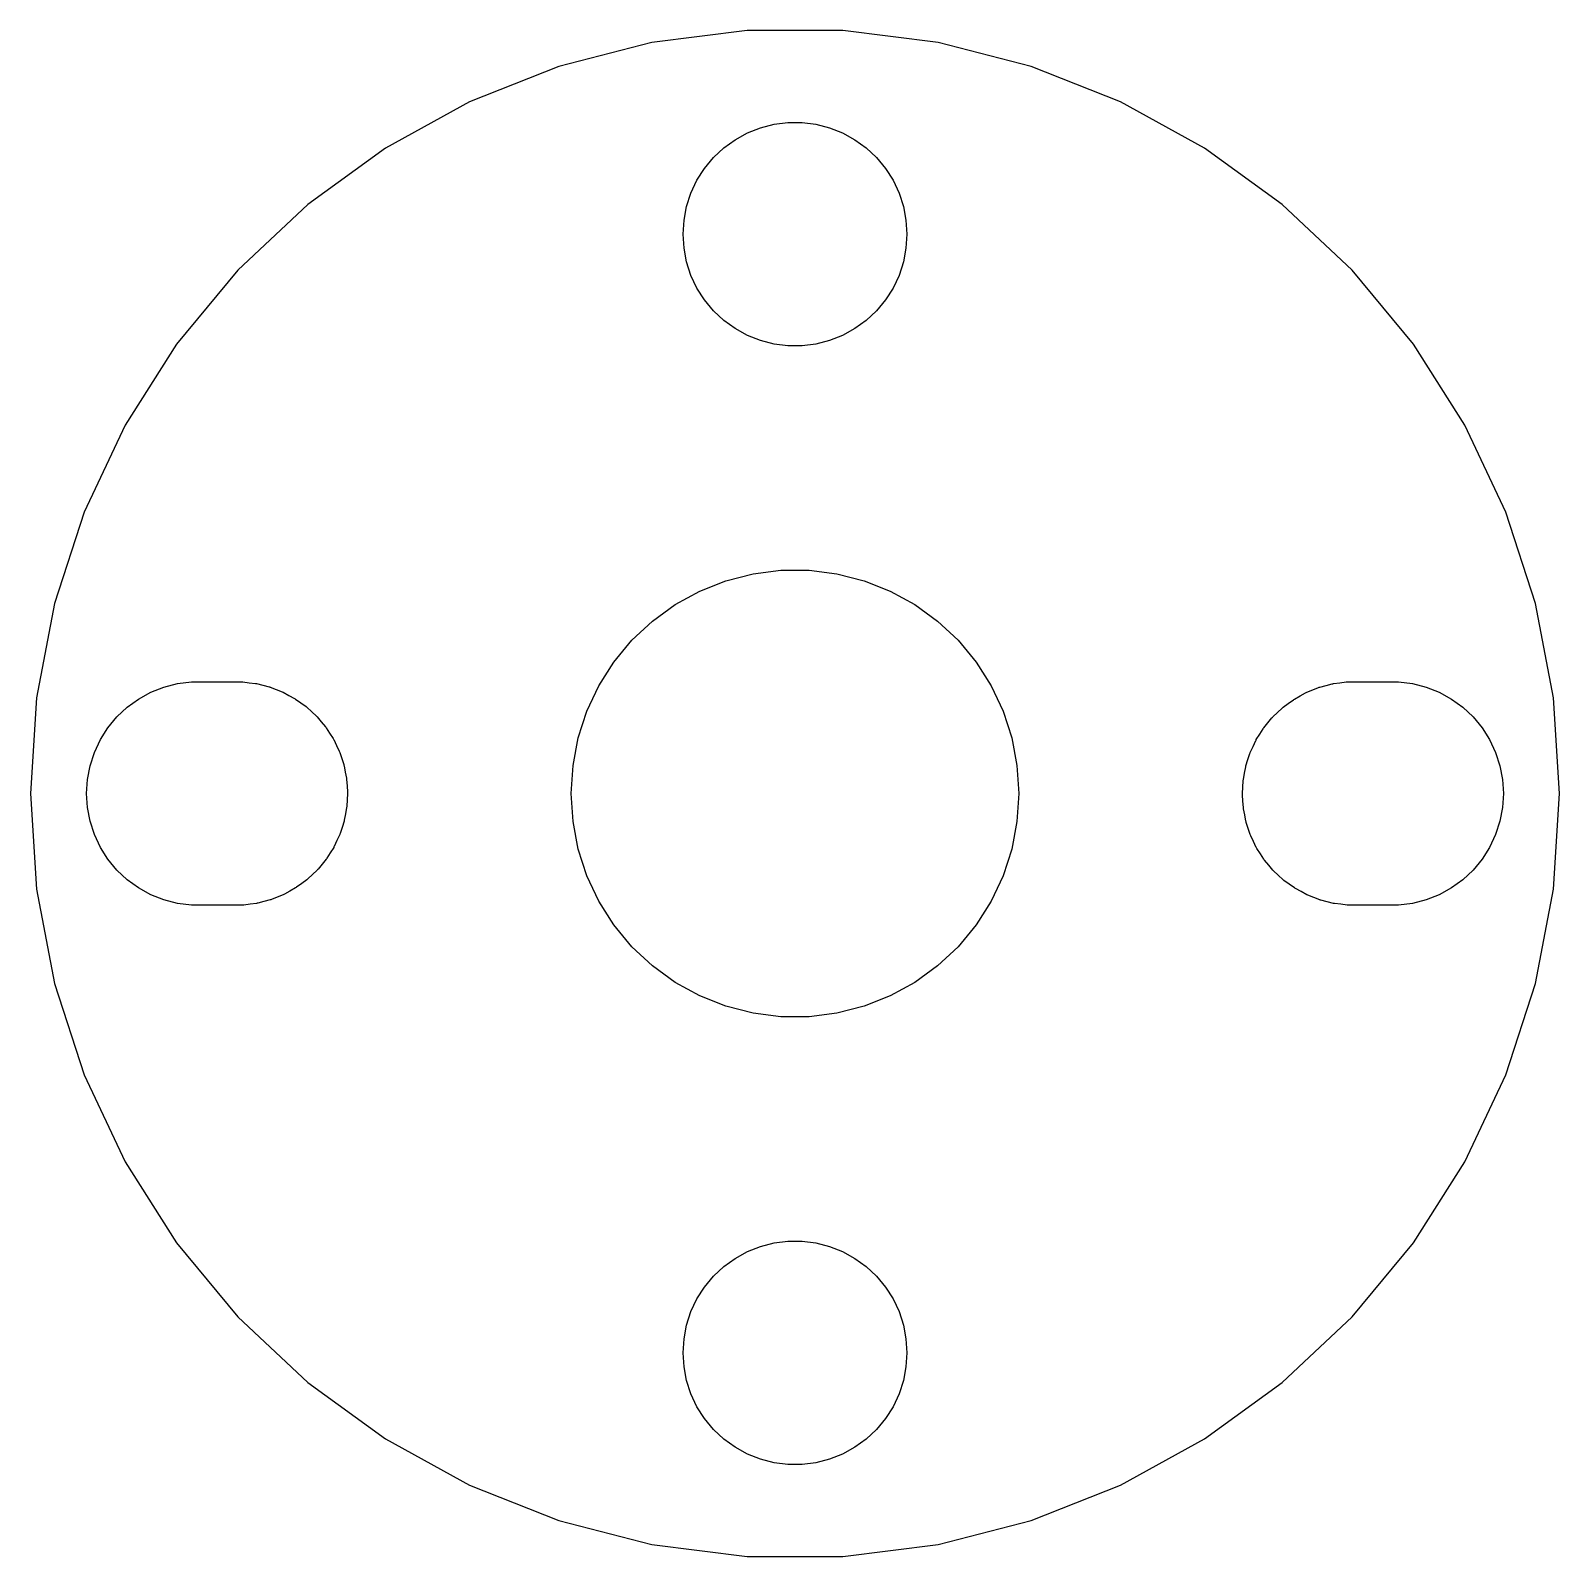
# Model space of a CAD drawing. Header units: metres. Extents: x -10 to 10, y -10 to 340.
# Drawn here: x -10.25 to 10.25, y 209.77 to 230.23 of the extents above; entities that cross this region are included whole.
import ezdxf

# ---------------------------------------------------------------- set-up
doc = ezdxf.new("R2010")
doc.units = ezdxf.units.M

msp = doc.modelspace()

# ---------------------------------------------------------------- linework, layer by layer
for p, q in [((-0.6436, 230.23), (-1.92065, 230.068)), ((0.6436, 230.23), (-0.6436, 230.23)), ((1.92065, 230.068), (0.6436, 230.23)), ((-1.92065, 230.068), (-3.16742, 229.748)), ((3.16742, 229.748), (1.92065, 230.068)), ((-3.16742, 229.748), (-4.36423, 229.274)), ((4.36423, 229.274), (3.16742, 229.748)), ((-4.36423, 229.274), (-5.49222, 228.654)), ((5.49222, 228.654), (4.36423, 229.274)), ((-0.281067, 228.973), (-0.094177, 228.997)), ((-0.094177, 228.997), (0.094177, 228.997)), ((0.094177, 228.997), (0.281067, 228.973)), ((-0.803726, 228.766), (-0.638657, 228.857)), ((-0.638657, 228.857), (-0.463516, 228.927)), ((-0.463516, 228.927), (-0.281067, 228.973)), ((0.281067, 228.973), (0.463516, 228.927)), ((0.463516, 228.927), (0.638657, 228.857)), ((0.638657, 228.857), (0.803726, 228.766)), ((-5.49222, 228.654), (-6.53358, 227.898)), ((-1.09344, 228.527), (-0.956131, 228.656)), ((-0.956131, 228.656), (-0.803726, 228.766)), ((0.803726, 228.766), (0.956131, 228.656)), ((0.956131, 228.656), (1.09344, 228.527)), ((6.53358, 227.898), (5.49222, 228.654)), ((-1.31445, 228.223), (-1.21352, 228.382)), ((-1.21352, 228.382), (-1.09344, 228.527)), ((1.09344, 228.527), (1.21352, 228.382)), ((1.21352, 228.382), (1.31445, 228.223)), ((-1.39465, 228.052), (-1.31445, 228.223)), ((1.31445, 228.223), (1.39465, 228.052)), ((-1.45287, 227.873), (-1.39465, 228.052)), ((1.39465, 228.052), (1.45287, 227.873)), ((-6.53358, 227.898), (-7.47192, 227.017)), ((-1.48816, 227.688), (-1.45287, 227.873)), ((1.45287, 227.873), (1.48816, 227.688)), ((7.47192, 227.017), (6.53358, 227.898)), ((-1.5, 227.5), (-1.48816, 227.688)), ((1.48816, 227.688), (1.5, 227.5)), ((-1.48816, 227.312), (-1.5, 227.5)), ((1.5, 227.5), (1.48816, 227.312)), ((-1.45287, 227.127), (-1.48816, 227.312)), ((1.48816, 227.312), (1.45287, 227.127)), ((-7.47192, 227.017), (-8.29242, 226.025)), ((-1.39465, 226.948), (-1.45287, 227.127)), ((-1.31445, 226.777), (-1.39465, 226.948)), ((1.39465, 226.948), (1.31445, 226.777)), ((1.45287, 227.127), (1.39465, 226.948)), ((8.29242, 226.025), (7.47192, 227.017)), ((-1.21352, 226.618), (-1.31445, 226.777)), ((1.31445, 226.777), (1.21352, 226.618)), ((-1.09344, 226.473), (-1.21352, 226.618)), ((1.21352, 226.618), (1.09344, 226.473)), ((-0.956131, 226.344), (-1.09344, 226.473)), ((-0.803726, 226.234), (-0.956131, 226.344)), ((0.956131, 226.344), (0.803726, 226.234)), ((1.09344, 226.473), (0.956131, 226.344)), ((-0.638657, 226.143), (-0.803726, 226.234)), ((-0.463516, 226.073), (-0.638657, 226.143)), ((0.638657, 226.143), (0.463516, 226.073)), ((0.803726, 226.234), (0.638657, 226.143)), ((-8.29242, 226.025), (-8.98213, 224.938)), ((-0.281067, 226.027), (-0.463516, 226.073)), ((-0.094177, 226.003), (-0.281067, 226.027)), ((0.094177, 226.003), (-0.094177, 226.003)), ((0.281067, 226.027), (0.094177, 226.003)), ((0.463516, 226.073), (0.281067, 226.027)), ((8.98213, 224.938), (8.29242, 226.025)), ((-8.98213, 224.938), (-9.5302, 223.773)), ((9.5302, 223.773), (8.98213, 224.938)), ((-9.5302, 223.773), (-9.92796, 222.549)), ((9.92796, 222.549), (9.5302, 223.773)), ((-1.27733, 222.714), (-0.927048, 222.853)), ((-0.927048, 222.853), (-0.562134, 222.947)), ((-0.562134, 222.947), (-0.18837, 222.994)), ((-0.18837, 222.994), (0.18837, 222.994)), ((0.18837, 222.994), (0.562134, 222.947)), ((0.562134, 222.947), (0.927048, 222.853)), ((0.927048, 222.853), (1.27733, 222.714)), ((-1.60747, 222.533), (-1.27733, 222.714)), ((1.27733, 222.714), (1.60747, 222.533)), ((-9.92796, 222.549), (-10.1692, 221.285)), ((-1.91226, 222.312), (-1.60747, 222.533)), ((1.60747, 222.533), (1.91226, 222.312)), ((10.1692, 221.285), (9.92796, 222.549)), ((-2.1869, 222.054), (-1.91226, 222.312)), ((1.91226, 222.312), (2.1869, 222.054)), ((-2.42705, 221.763), (-2.1869, 222.054)), ((2.1869, 222.054), (2.42705, 221.763)), ((-2.62891, 221.445), (-2.42705, 221.763)), ((2.42705, 221.763), (2.62891, 221.445)), ((-8.63866, 221.357), (-8.46352, 221.427)), ((-8.46352, 221.427), (-8.28107, 221.473)), ((-8.28107, 221.473), (-8.09418, 221.497)), ((-8.09418, 221.497), (-7.50784, 221.497)), ((-7.50784, 221.497), (-7.42149, 221.498)), ((-7.42149, 221.498), (-7.41368, 221.497)), ((-7.41368, 221.497), (-7.40581, 221.497)), ((-7.40581, 221.497), (-7.32011, 221.486)), ((-7.32011, 221.486), (-7.23436, 221.476)), ((-7.23436, 221.476), (-7.22673, 221.474)), ((-7.22673, 221.474), (-7.21892, 221.473)), ((-7.21892, 221.473), (-7.13528, 221.452)), ((-7.13528, 221.452), (-7.05144, 221.431)), ((-7.05144, 221.431), (-7.04408, 221.429)), ((-7.04408, 221.429), (-7.03647, 221.427)), ((-7.03647, 221.427), (-6.95621, 221.395)), ((-2.78932, 221.104), (-2.62891, 221.445)), ((2.62891, 221.445), (2.78932, 221.104)), ((6.9416, 221.389), (7.02156, 221.422)), ((7.02156, 221.422), (7.02914, 221.424)), ((7.02914, 221.424), (7.03647, 221.427)), ((7.03647, 221.427), (7.1201, 221.448)), ((7.1201, 221.448), (7.20351, 221.47)), ((7.20351, 221.47), (7.2113, 221.471)), ((7.2113, 221.471), (7.21892, 221.473)), ((7.21892, 221.473), (7.30457, 221.484)), ((7.30457, 221.484), (7.39014, 221.496)), ((7.39014, 221.496), (7.39801, 221.496)), ((7.39801, 221.496), (7.40581, 221.497)), ((7.40581, 221.497), (7.49214, 221.497)), ((7.49214, 221.497), (7.57849, 221.498)), ((7.57849, 221.498), (7.5863, 221.497)), ((7.5863, 221.497), (8.09418, 221.497)), ((8.09418, 221.497), (8.28107, 221.473)), ((8.28107, 221.473), (8.46352, 221.427)), ((8.46352, 221.427), (8.63866, 221.357)), ((-10.1692, 221.285), (-10.25, 220)), ((-8.95613, 221.156), (-8.80373, 221.266)), ((-8.80373, 221.266), (-8.63866, 221.357)), ((-6.95621, 221.395), (-6.87556, 221.364)), ((-6.87556, 221.364), (-6.86864, 221.36)), ((-6.86864, 221.36), (-6.86133, 221.357)), ((-6.86133, 221.357), (-6.78569, 221.316)), ((-6.78569, 221.316), (-6.70956, 221.275)), ((-6.70956, 221.275), (-6.70314, 221.27)), ((-6.70314, 221.27), (-6.69626, 221.266)), ((-6.69626, 221.266), (-6.62639, 221.216)), ((-6.62639, 221.216), (-6.55602, 221.166)), ((6.54385, 221.156), (6.61369, 221.206)), ((6.61369, 221.206), (6.68303, 221.258)), ((6.68303, 221.258), (6.6899, 221.262)), ((6.6899, 221.262), (6.69626, 221.266)), ((6.69626, 221.266), (6.7719, 221.308)), ((6.7719, 221.308), (6.84715, 221.35)), ((6.84715, 221.35), (6.85443, 221.353)), ((6.85443, 221.353), (6.86133, 221.357)), ((6.86133, 221.357), (6.9416, 221.389)), ((8.63866, 221.357), (8.80373, 221.266)), ((8.80373, 221.266), (8.95613, 221.156)), ((10.25, 220), (10.1692, 221.285)), ((-9.21352, 220.882), (-9.09344, 221.027)), ((-9.09344, 221.027), (-8.95613, 221.156)), ((-6.55602, 221.166), (-6.55022, 221.16)), ((-6.55022, 221.16), (-6.54385, 221.156)), ((-6.54385, 221.156), (-6.48091, 221.097)), ((-6.48091, 221.097), (-6.41736, 221.038)), ((-6.41736, 221.038), (-6.41228, 221.032)), ((-6.41228, 221.032), (-6.40654, 221.027)), ((-6.40654, 221.027), (-6.3515, 220.96)), ((-2.90575, 220.746), (-2.78932, 221.104)), ((2.78932, 221.104), (2.90575, 220.746)), ((6.34151, 220.948), (6.39584, 221.015)), ((6.39584, 221.015), (6.40152, 221.021)), ((6.40152, 221.021), (6.40654, 221.027)), ((6.40654, 221.027), (6.46948, 221.086)), ((6.46948, 221.086), (6.5318, 221.146)), ((6.5318, 221.146), (6.53812, 221.15)), ((6.53812, 221.15), (6.54385, 221.156)), ((8.95613, 221.156), (9.09344, 221.027)), ((9.09344, 221.027), (9.21352, 220.882)), ((-9.31445, 220.723), (-9.21352, 220.882)), ((-6.3515, 220.96), (-6.29576, 220.894)), ((-6.29576, 220.894), (-6.29149, 220.888)), ((-6.29149, 220.888), (-6.28647, 220.882)), ((-6.28647, 220.882), (-6.24017, 220.809)), ((-6.24017, 220.809), (-6.19318, 220.736)), ((6.18553, 220.723), (6.2318, 220.796)), ((6.2318, 220.796), (6.2773, 220.869)), ((6.2773, 220.869), (6.28226, 220.875)), ((6.28226, 220.875), (6.28647, 220.882)), ((6.28647, 220.882), (6.34151, 220.948)), ((9.21352, 220.882), (9.31445, 220.723)), ((-9.39465, 220.552), (-9.31445, 220.723)), ((-6.19318, 220.736), (-6.18976, 220.729)), ((-6.18976, 220.729), (-6.18553, 220.723)), ((-6.18553, 220.723), (-6.14876, 220.644)), ((-6.14876, 220.644), (-6.11119, 220.567)), ((-2.97633, 220.376), (-2.90575, 220.746)), ((2.90575, 220.746), (2.97633, 220.376)), ((6.10533, 220.552), (6.14207, 220.63)), ((6.14207, 220.63), (6.17804, 220.709)), ((6.17804, 220.709), (6.18217, 220.715)), ((6.18217, 220.715), (6.18553, 220.723)), ((9.31445, 220.723), (9.39465, 220.552)), ((-9.45287, 220.373), (-9.39465, 220.552)), ((-6.11119, 220.567), (-6.10867, 220.559)), ((-6.10867, 220.559), (-6.10533, 220.552)), ((-6.10533, 220.552), (-6.07864, 220.47)), ((-6.07864, 220.47), (-6.0511, 220.388)), ((-6.0511, 220.388), (-6.04955, 220.381)), ((-6.04955, 220.381), (-6.04712, 220.373)), ((-3, 220), (-2.97633, 220.376)), ((2.97633, 220.376), (3, 220)), ((6.04712, 220.373), (6.07378, 220.455)), ((6.07378, 220.455), (6.09962, 220.538)), ((6.09962, 220.538), (6.10291, 220.545)), ((6.10291, 220.545), (6.10533, 220.552)), ((9.39465, 220.552), (9.45287, 220.373)), ((-9.5, 220), (-9.48816, 220.188)), ((-9.48816, 220.188), (-9.45287, 220.373)), ((-6.04712, 220.373), (-6.03093, 220.288)), ((-6.03093, 220.288), (-6.01387, 220.204)), ((-6.01387, 220.204), (-6.01329, 220.196)), ((-6.01329, 220.196), (-6.01183, 220.188)), ((-6.01183, 220.188), (-6.00639, 220.102)), ((6.00542, 220.086), (6.00993, 220.172)), ((6.00993, 220.172), (6.01132, 220.18)), ((6.01132, 220.18), (6.01183, 220.188)), ((6.01183, 220.188), (6.028, 220.273)), ((6.028, 220.273), (6.04329, 220.358)), ((6.04329, 220.358), (6.04564, 220.365)), ((6.04564, 220.365), (6.04712, 220.373)), ((9.45287, 220.373), (9.48816, 220.188)), ((9.48816, 220.188), (9.5, 220)), ((-10.25, 220), (-10.1692, 218.715)), ((-9.48816, 219.812), (-9.5, 220)), ((-6.00639, 220.102), (-6.00008, 220.016)), ((-6, 220), (-6.00542, 219.914)), ((-6.00008, 220.016), (-6.00049, 220.008)), ((-6.00049, 220.008), (-6, 220)), ((-2.97633, 219.624), (-3, 220)), ((3, 220), (2.97633, 219.624)), ((6, 220), (6.00542, 220.086)), ((6.00049, 219.992), (6, 220)), ((6.00008, 219.984), (6.00049, 219.992)), ((6.00639, 219.898), (6.00008, 219.984)), ((9.5, 220), (9.48816, 219.812)), ((10.1692, 218.715), (10.25, 220)), ((-9.45287, 219.627), (-9.48816, 219.812)), ((-6.01183, 219.812), (-6.028, 219.727)), ((-6.01132, 219.82), (-6.01183, 219.812)), ((-6.00993, 219.828), (-6.01132, 219.82)), ((-6.00542, 219.914), (-6.00993, 219.828)), ((6.01183, 219.812), (6.00639, 219.898)), ((6.01329, 219.804), (6.01183, 219.812)), ((6.01387, 219.796), (6.01329, 219.804)), ((6.03093, 219.712), (6.01387, 219.796)), ((9.48816, 219.812), (9.45287, 219.627)), ((-9.39465, 219.448), (-9.45287, 219.627)), ((-6.04712, 219.627), (-6.07378, 219.545)), ((-6.04564, 219.635), (-6.04712, 219.627)), ((-6.04329, 219.642), (-6.04564, 219.635)), ((-6.028, 219.727), (-6.04329, 219.642)), ((-2.90575, 219.254), (-2.97633, 219.624)), ((2.97633, 219.624), (2.90575, 219.254)), ((6.04712, 219.627), (6.03093, 219.712)), ((6.04955, 219.619), (6.04712, 219.627)), ((6.0511, 219.612), (6.04955, 219.619)), ((6.07864, 219.53), (6.0511, 219.612)), ((9.45287, 219.627), (9.39465, 219.448)), ((-9.31445, 219.277), (-9.39465, 219.448)), ((-6.14207, 219.37), (-6.17804, 219.291)), ((-6.10533, 219.448), (-6.14207, 219.37)), ((-6.10291, 219.455), (-6.10533, 219.448)), ((-6.09962, 219.462), (-6.10291, 219.455)), ((-6.07378, 219.545), (-6.09962, 219.462)), ((6.10533, 219.448), (6.07864, 219.53)), ((6.10867, 219.441), (6.10533, 219.448)), ((6.11119, 219.433), (6.10867, 219.441)), ((6.14876, 219.356), (6.11119, 219.433)), ((6.18553, 219.277), (6.14876, 219.356)), ((9.39465, 219.448), (9.31445, 219.277)), ((-9.21352, 219.118), (-9.31445, 219.277)), ((-6.2318, 219.204), (-6.2773, 219.131)), ((-6.18553, 219.277), (-6.2318, 219.204)), ((-6.18217, 219.285), (-6.18553, 219.277)), ((-6.17804, 219.291), (-6.18217, 219.285)), ((-2.78932, 218.896), (-2.90575, 219.254)), ((2.90575, 219.254), (2.78932, 218.896)), ((6.18976, 219.271), (6.18553, 219.277)), ((6.19318, 219.264), (6.18976, 219.271)), ((6.24017, 219.191), (6.19318, 219.264)), ((6.28647, 219.118), (6.24017, 219.191)), ((9.31445, 219.277), (9.21352, 219.118)), ((-9.09344, 218.973), (-9.21352, 219.118)), ((-8.95613, 218.844), (-9.09344, 218.973)), ((-6.40654, 218.973), (-6.46948, 218.914)), ((-6.40152, 218.979), (-6.40654, 218.973)), ((-6.39584, 218.985), (-6.40152, 218.979)), ((-6.34151, 219.052), (-6.39584, 218.985)), ((-6.28647, 219.118), (-6.34151, 219.052)), ((-6.28226, 219.125), (-6.28647, 219.118)), ((-6.2773, 219.131), (-6.28226, 219.125)), ((6.29149, 219.112), (6.28647, 219.118)), ((6.29576, 219.106), (6.29149, 219.112)), ((6.3515, 219.04), (6.29576, 219.106)), ((6.40654, 218.973), (6.3515, 219.04)), ((6.41228, 218.968), (6.40654, 218.973)), ((6.41736, 218.962), (6.41228, 218.968)), ((6.48091, 218.903), (6.41736, 218.962)), ((9.09344, 218.973), (8.95613, 218.844)), ((9.21352, 219.118), (9.09344, 218.973)), ((-8.80373, 218.734), (-8.95613, 218.844)), ((-6.6899, 218.738), (-6.69626, 218.734)), ((-6.68303, 218.742), (-6.6899, 218.738)), ((-6.61369, 218.794), (-6.68303, 218.742)), ((-6.54385, 218.844), (-6.61369, 218.794)), ((-6.53812, 218.85), (-6.54385, 218.844)), ((-6.5318, 218.854), (-6.53812, 218.85)), ((-6.46948, 218.914), (-6.5318, 218.854)), ((-2.62891, 218.555), (-2.78932, 218.896)), ((2.78932, 218.896), (2.62891, 218.555)), ((6.54385, 218.844), (6.48091, 218.903)), ((6.55022, 218.84), (6.54385, 218.844)), ((6.55602, 218.834), (6.55022, 218.84)), ((6.62639, 218.784), (6.55602, 218.834)), ((6.69626, 218.734), (6.62639, 218.784)), ((8.95613, 218.844), (8.80373, 218.734)), ((-10.1692, 218.715), (-9.92796, 217.451)), ((-8.63866, 218.643), (-8.80373, 218.734)), ((-8.46352, 218.573), (-8.63866, 218.643)), ((-8.28107, 218.527), (-8.46352, 218.573)), ((-7.20351, 218.53), (-7.2113, 218.529)), ((-7.1201, 218.552), (-7.20351, 218.53)), ((-7.03647, 218.573), (-7.1201, 218.552)), ((-7.02914, 218.576), (-7.03647, 218.573)), ((-7.02156, 218.578), (-7.02914, 218.576)), ((-6.9416, 218.611), (-7.02156, 218.578)), ((-6.86133, 218.643), (-6.9416, 218.611)), ((-6.85443, 218.647), (-6.86133, 218.643)), ((-6.84715, 218.65), (-6.85443, 218.647)), ((-6.7719, 218.692), (-6.84715, 218.65)), ((-6.69626, 218.734), (-6.7719, 218.692)), ((-2.42705, 218.237), (-2.62891, 218.555)), ((2.62891, 218.555), (2.42705, 218.237)), ((6.70314, 218.73), (6.69626, 218.734)), ((6.70956, 218.725), (6.70314, 218.73)), ((6.78569, 218.684), (6.70956, 218.725)), ((6.86133, 218.643), (6.78569, 218.684)), ((6.86864, 218.64), (6.86133, 218.643)), ((6.87556, 218.636), (6.86864, 218.64)), ((6.95621, 218.605), (6.87556, 218.636)), ((7.03647, 218.573), (6.95621, 218.605)), ((7.04408, 218.571), (7.03647, 218.573)), ((7.05144, 218.569), (7.04408, 218.571)), ((7.13528, 218.548), (7.05144, 218.569)), ((7.21892, 218.527), (7.13528, 218.548)), ((8.46352, 218.573), (8.28107, 218.527)), ((8.63866, 218.643), (8.46352, 218.573)), ((8.80373, 218.734), (8.63866, 218.643)), ((9.92796, 217.451), (10.1692, 218.715)), ((-8.09418, 218.503), (-8.28107, 218.527)), ((-7.5863, 218.503), (-8.09418, 218.503)), ((-7.57849, 218.502), (-7.5863, 218.503)), ((-7.49214, 218.503), (-7.57849, 218.502)), ((-7.40581, 218.503), (-7.49214, 218.503)), ((-7.39801, 218.504), (-7.40581, 218.503)), ((-7.39014, 218.504), (-7.39801, 218.504)), ((-7.30457, 218.516), (-7.39014, 218.504)), ((-7.21892, 218.527), (-7.30457, 218.516)), ((-7.2113, 218.529), (-7.21892, 218.527)), ((7.22673, 218.526), (7.21892, 218.527)), ((7.23436, 218.524), (7.22673, 218.526)), ((7.32011, 218.514), (7.23436, 218.524)), ((7.40581, 218.503), (7.32011, 218.514)), ((7.41368, 218.503), (7.40581, 218.503)), ((7.42149, 218.502), (7.41368, 218.503)), ((7.50784, 218.503), (7.42149, 218.502)), ((8.09418, 218.503), (7.50784, 218.503)), ((8.28107, 218.527), (8.09418, 218.503)), ((-2.1869, 217.946), (-2.42705, 218.237)), ((2.42705, 218.237), (2.1869, 217.946)), ((-1.91226, 217.688), (-2.1869, 217.946)), ((2.1869, 217.946), (1.91226, 217.688)), ((-1.60747, 217.467), (-1.91226, 217.688)), ((1.91226, 217.688), (1.60747, 217.467)), ((-9.92796, 217.451), (-9.5302, 216.227)), ((-1.27733, 217.286), (-1.60747, 217.467)), ((1.60747, 217.467), (1.27733, 217.286)), ((9.5302, 216.227), (9.92796, 217.451)), ((-0.927048, 217.147), (-1.27733, 217.286)), ((-0.562134, 217.053), (-0.927048, 217.147)), ((0.927048, 217.147), (0.562134, 217.053)), ((1.27733, 217.286), (0.927048, 217.147)), ((-0.18837, 217.006), (-0.562134, 217.053)), ((0.18837, 217.006), (-0.18837, 217.006)), ((0.562134, 217.053), (0.18837, 217.006)), ((-9.5302, 216.227), (-8.98213, 215.062)), ((8.98213, 215.062), (9.5302, 216.227)), ((-8.98213, 215.062), (-8.29242, 213.975)), ((8.29242, 213.975), (8.98213, 215.062)), ((-8.29242, 213.975), (-7.47192, 212.983)), ((-0.803726, 213.766), (-0.638657, 213.857)), ((-0.638657, 213.857), (-0.463516, 213.927)), ((-0.463516, 213.927), (-0.281067, 213.973)), ((-0.281067, 213.973), (-0.094177, 213.997)), ((-0.094177, 213.997), (0.094177, 213.997)), ((0.094177, 213.997), (0.281067, 213.973)), ((0.281067, 213.973), (0.463516, 213.927)), ((0.463516, 213.927), (0.638657, 213.857)), ((0.638657, 213.857), (0.803726, 213.766)), ((7.47192, 212.983), (8.29242, 213.975)), ((-1.09344, 213.527), (-0.956131, 213.656)), ((-0.956131, 213.656), (-0.803726, 213.766)), ((0.803726, 213.766), (0.956131, 213.656)), ((0.956131, 213.656), (1.09344, 213.527)), ((-1.21352, 213.382), (-1.09344, 213.527)), ((1.09344, 213.527), (1.21352, 213.382)), ((-1.39465, 213.052), (-1.31445, 213.223)), ((-1.31445, 213.223), (-1.21352, 213.382)), ((1.21352, 213.382), (1.31445, 213.223)), ((1.31445, 213.223), (1.39465, 213.052)), ((-1.45287, 212.873), (-1.39465, 213.052)), ((1.39465, 213.052), (1.45287, 212.873)), ((-7.47192, 212.983), (-6.53358, 212.102)), ((-1.48816, 212.688), (-1.45287, 212.873)), ((1.45287, 212.873), (1.48816, 212.688)), ((6.53358, 212.102), (7.47192, 212.983)), ((-1.5, 212.5), (-1.48816, 212.688)), ((1.48816, 212.688), (1.5, 212.5)), ((-1.48816, 212.312), (-1.5, 212.5)), ((1.5, 212.5), (1.48816, 212.312)), ((-1.45287, 212.127), (-1.48816, 212.312)), ((1.48816, 212.312), (1.45287, 212.127)), ((-6.53358, 212.102), (-5.49222, 211.346)), ((-1.39465, 211.948), (-1.45287, 212.127)), ((1.45287, 212.127), (1.39465, 211.948)), ((5.49222, 211.346), (6.53358, 212.102)), ((-1.31445, 211.777), (-1.39465, 211.948)), ((-1.21352, 211.618), (-1.31445, 211.777)), ((1.31445, 211.777), (1.21352, 211.618)), ((1.39465, 211.948), (1.31445, 211.777)), ((-1.09344, 211.473), (-1.21352, 211.618)), ((1.21352, 211.618), (1.09344, 211.473)), ((-0.956131, 211.344), (-1.09344, 211.473)), ((1.09344, 211.473), (0.956131, 211.344)), ((-5.49222, 211.346), (-4.36423, 210.726)), ((-0.803726, 211.234), (-0.956131, 211.344)), ((-0.638657, 211.143), (-0.803726, 211.234)), ((0.803726, 211.234), (0.638657, 211.143)), ((0.956131, 211.344), (0.803726, 211.234)), ((4.36423, 210.726), (5.49222, 211.346)), ((-0.463516, 211.073), (-0.638657, 211.143)), ((-0.281067, 211.027), (-0.463516, 211.073)), ((-0.094177, 211.003), (-0.281067, 211.027)), ((0.094177, 211.003), (-0.094177, 211.003)), ((0.281067, 211.027), (0.094177, 211.003)), ((0.463516, 211.073), (0.281067, 211.027)), ((0.638657, 211.143), (0.463516, 211.073)), ((-4.36423, 210.726), (-3.16742, 210.252)), ((3.16742, 210.252), (4.36423, 210.726)), ((-3.16742, 210.252), (-1.92065, 209.932)), ((1.92065, 209.932), (3.16742, 210.252)), ((-1.92065, 209.932), (-0.6436, 209.77)), ((0.6436, 209.77), (1.92065, 209.932)), ((-0.6436, 209.77), (0.6436, 209.77))]:
    msp.add_line(p, q)

doc.saveas('drawing.dxf')
